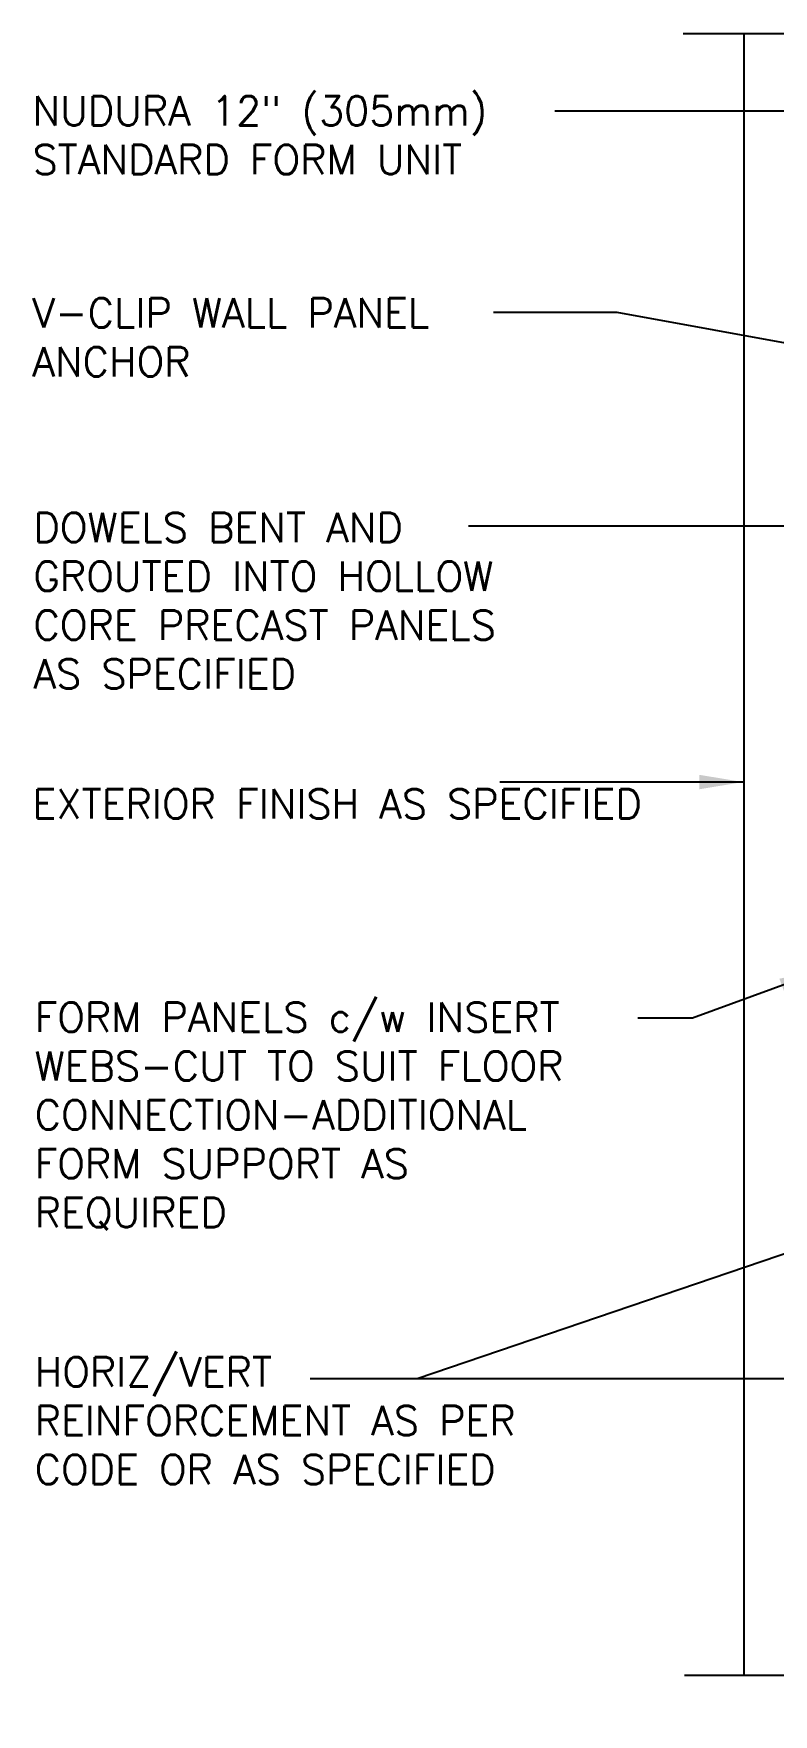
# Model space of a CAD drawing. Header units: inches. Extents: x 220.7 to 277.5, y 95 to 165.4.
# Drawn here: x 220.71 to 239.64, y 121.34 to 164.37 of the extents above; entities that cross this region are included whole.
import ezdxf

# ---------------------------------------------------------------- set-up
doc = ezdxf.new("R2010")
doc.units = ezdxf.units.IN
doc.header["$LTSCALE"] = 0.5
doc.header["$MEASUREMENT"] = 0
doc.layers.add('LINE9', color=9, linetype='Continuous')
doc.layers.add('TEXT', color=4, linetype='Continuous')
doc.styles.add('DIM', font='romans.shx', dxfattribs={"width": 0.7})
doc.styles.add('ROMANS', font='romans.shx', dxfattribs={"height": 0.75})
doc.dimstyles.new('ext_12', dxfattribs={"dimscale": 12, "dimtxt": 0.09375, "dimasz": 0.09375, "dimexe": 0.09375, "dimexo": 0.0625, "dimgap": 0.0625, "dimtad": 1, "dimdec": 1, "dimzin": 3, "dimdsep": 46, "dimlunit": 4, "dimtxsty": 'DIM', "dimcen": 0.09, "dimdle": 0.09375, "dimclrt": 4, "dimadec": 0, "dimazin": 0, "dimtfac": 1, "dimtdec": 1, "dimtmove": 2, "dimatfit": 3, "dimfxl": 1, "dimfrac": 2, "dimtolj": 1, "dimtzin": 0, "dimarcsym": 0})

msp = doc.modelspace()

# ---------------------------------------------------------------- linework, layer by layer
at = {"layer": 'LINE9'}
for p, q in [((237.332, 164.37), (247.139, 164.37)), ((238.894, 122.342), (238.894, 164.37))]:
    msp.add_line(p, q, dxfattribs=at)
msp.add_lwpolyline([(258.98, 122.342), (249.173, 122.342), (248.173, 121.342), (248.173, 123.342), (247.173, 122.342), (237.366, 122.342)], dxfattribs=at)

# ---------------------------------------------------------------- texts
at = {"layer": 'TEXT', "char_height": 0.75, "attachment_point": 4, "style": 'ROMANS'}
for s, insert, width in [('NUDURA 12" (305mm) STANDARD FORM UNIT', (220.685, 161.769), 14.95852), ('V-CLIP WALL PANEL ANCHOR', (220.679, 156.596), 12.01477), ('DOWELS BENT AND GROUTED INTO HOLLOW CORE PRECAST PANELS AS SPECIFIED', (220.708, 149.854), 13.62291), ('EXTERIOR FINISH AS SPECIFIED', (220.685, 144.65), 15.10061), ('FORM PANELS c/w INSERT WEBS-CUT TO SUIT FLOOR CONNECTION-ADDITIONAL\\PFORM SUPPORT AS \\PREQUIRED', (220.737, 136.655), 17.8384), ('HORIZ/VERT REINFORCEMENT AS PER CODE OR AS SPECIFIED', (220.737, 128.862), 15.33694)]:
    msp.add_mtext(s, dxfattribs=dict(at, insert=insert, width=width))

# ---------------------------------------------------------------- leaders
at = {"layer": 'TEXT'}
for points in [[(241.11, 162.381), (234.048, 162.381)], [(242.487, 155.977), (235.642, 157.232), (232.475, 157.232)], [(240.914, 140.391), (237.568, 139.162), (236.172, 139.162)], [(247.207, 135.604), (230.521, 129.936), (227.785, 129.936)], [(248.269, 129.936), (230.521, 129.936), (227.785, 129.936)]]:
    msp.add_leader(points, dimstyle='ext_12', dxfattribs=at)
for points in [[(244.864, 151.759), (239.414, 151.759), (231.84, 151.759)], [(238.868, 145.21), (232.64, 145.21)]]:
    msp.add_leader(points, dimstyle='ext_12', override={"dimgap": 0.0625, "dimtad": 0}, dxfattribs=at)

doc.saveas('drawing.dxf')
